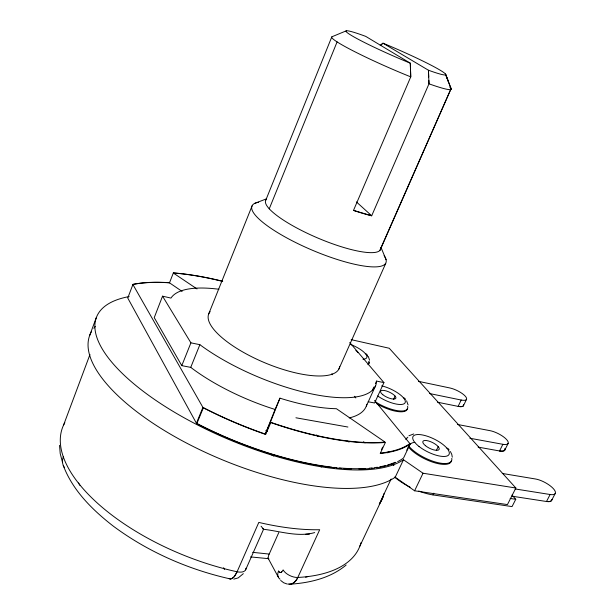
<?xml version="1.0" encoding="UTF-8"?>
<svg xmlns="http://www.w3.org/2000/svg" width="615" height="615" viewBox="0 0 615 615"><rect width="100%" height="100%" fill="white"/><g stroke="black" fill="none" stroke-linecap="round" stroke-linejoin="round"><path stroke-width="0.92" d="M278.164 576.847L268.002 557.997L268.801 554.938L278.779 532.582M89.621 335.613L96.286 317.671M63.568 425.103L89.967 354.517M218.94 289.258A111.384 37.092 22.6 0 0 170.985 298.083L162.544 296.176L154.242 317.624L181.786 365.641L190.742 367.378A110.746 38.983 22.6 0 0 275.089 409.459L265.288 434.059A170.117 60.232 22.5 0 1 202.919 407.422L132.886 284.468A170.117 60.232 22.5 0 1 169.494 282.831L182.125 291.418M169.494 282.831L173.369 272.891A170.547 58.74 22.6 0 1 222.668 281.263M270.392 422.205L279.956 398.166A111.061 38.045 22.6 0 0 336.397 408.706L385.021 442.054A170.609 58.779 22.6 0 1 270.392 422.205L265.288 434.059M181.786 365.641L190.911 342.839L162.544 296.176M208.708 313.904L252.065 205.948M190.742 367.378L199.875 344.684A111.384 37.092 22.6 0 0 312.282 394.069A111.384 37.092 22.6 0 0 376.557 381.085L383.937 382.607L374.612 403.002L368.154 401.749M265.903 199.906L331.777 36.938M269.239 208.839L337.097 41.889M331.931 467.154A169.463 62.138 22.5 0 1 196.423 423.251L202.919 407.422M428.855 80.404L428.986 83.817L371.691 215.78L353.502 210.392L410.751 76.867L410.297 63.184L365.733 36.385A54.42 3.867 23.6 0 0 351.411 35.439A54.42 3.867 23.6 0 0 410.297 63.184L410.751 76.867A65.159 5.235 23.6 0 1 331.954 36.769L346.307 30.819M275.089 409.459L279.956 398.166M63.276 465.486C72.708 490.593 92.581 510.058 113.352 526.186C147.954 551.863 188.282 569.49 230.248 578.923C233.969 578.769 235.622 574.61 237.09 571.773L258.807 522.412A162.106 68.173 22.2 0 0 319.685 529.73L297.806 577.462C296.23 581.152 292.548 585.311 288.104 583.981M380.846 248.475L451.087 88.614L379.77 250.559M245.623 569.828L263.581 529.223L261.075 526.225M338.865 369.062L385.743 263.351M372.275 390.502L373.828 387.081M375.388 383.652L376.557 381.085M366.309 406.069L375.657 385.567M393.477 399.535L395.084 396.068M381.446 449.734L382.638 447.174M391.155 478.962L379.278 504.1A162.337 67.527 22.2 0 0 384.029 493.538M359.906 546.043L383.145 496.682M406.753 450.195L409.874 443.592L374.581 400.457M395.214 477.225L403.478 459.759L423.035 473.227L515.87 488.018L507.437 504.592L414.602 490.793L395.214 477.225A170.693 65.275 22.4 0 1 200.682 450.149A170.693 65.275 22.4 0 1 91.343 331.862M414.602 490.793L423.035 473.227M436.535 450.088L438.203 446.636M418.507 381.354L449.811 387.95A12.315 3.813 25.8 0 1 465.101 395.991A12.315 3.813 25.8 0 1 461.188 400.034L458.144 406.377L437.519 402.225M463.418 405.785L466.454 399.489M418.73 491.016A35.931 13.791 26.4 0 0 432.998 494.914L433.829 493.207M457.406 424.45L490.032 430.669A13.161 4.274 26.9 0 1 506.406 439.356A13.161 4.274 26.9 0 1 502.87 444.307L499.557 450.964L478.116 447.113M504.846 449.996L508.151 443.392M245.923 568.237A10.955 5.689 23.4 0 1 237.09 571.773L234.361 576.501L231.548 578.792A18.05 6.396 -78.4 0 1 229.088 578.392L230.248 578.923M511.995 495.09L515.762 499.311L512.041 506.599L432.998 494.914M502.271 473.458L535.534 479A14.176 4.812 28.3 0 1 553.154 488.433A14.176 4.812 28.3 0 1 550.133 494.506L546.497 501.502L512.234 496.228M551.555 500.541L555.168 493.591M360.99 542.684A160.061 73.785 22 0 1 297.806 577.462C296.222 580.868 293.232 584.596 289.058 584.196M504.977 449.557L504.208 450.687L502.34 451.179L499.557 450.964A13.138 4.343 27 0 0 504.838 448.489M243.332 573.664L238.213 577.892L233.785 579.122M463.579 405.408L462.726 406.338L460.85 406.676L458.144 406.377A12.292 3.875 25.9 0 0 463.541 404.501M380.201 45.556L382.991 43.181A54.42 3.867 23.6 0 1 439.94 70.072A54.42 3.867 23.6 0 1 428.44 70.233L382.991 43.181L380.877 44.972M346.168 565.008C330.847 577.854 310.544 582.782 290.995 584.127M408.929 435.774L413.703 433.952M254.848 203.334L266.287 198.906M314.688 532.575C298.067 537.395 280.179 531.183 263.481 529.277M268.855 558.704L250.536 556.913M309.445 534.12L305.816 534.227M252.65 552.339L269.17 554.069M510.15 498.458L515.762 499.311M515.132 488.956L550.133 494.506M295.923 417.785L347.913 427.033M469.875 438.241L502.87 444.307M190.911 342.839L199.875 344.684M429.547 393.546L461.188 400.034M351.173 339.657L389.241 348.251L515.87 488.018M287.282 584.066L283.715 582.789L280.678 580.46M268.163 558.566L268.563 558.751L268.002 557.997M347.421 441.178L349.105 442.054M197.015 288.95L173.299 273.006A170.609 58.779 22.6 0 1 222.661 281.386M363.48 441.793L365.041 442.877M356.408 201.92L371.691 215.78A63.045 12.369 23.2 0 1 353.502 210.392M262.766 528.646L263.305 529.192M392.839 464.248L393.861 465.424A36.008 13.568 26.3 0 1 393.162 464.679M349.75 342.532L383.937 382.607M354.486 396.275L355.808 397.943M280.025 579.222A10.739 7.657 -32.6 0 1 278.526 571.081L279.002 571.765A6.727 3.221 -83.5 0 0 280.455 572.457A6.565 3.144 -83.5 0 0 281.716 571.896M368.285 356.408L369.561 360.19M406.592 400.788L408.083 404.954M450.403 451.541L451.779 454.408L452.286 457.16M196.423 423.251L127.759 298.037L132.971 284.353A170.055 60.185 22.5 0 1 169.563 282.716M223.606 567.73L224.444 569.436M381.054 247.553L386.097 259.714M448.466 81.795L445.468 74.023L450.956 88.391M445.729 74.576L451.195 88.991M62.507 462.365L60.216 453.601L59.54 445.352M428.716 77.006L428.44 70.233L428.986 83.817A65.159 5.235 23.6 0 0 449.826 87.192M339.703 366.563A70.694 23.485 22.7 0 1 263.812 362.358A70.694 23.485 22.7 0 1 210.146 311.644M380.839 247.438A62.484 14.183 23.1 0 1 318.086 238.151A62.484 14.183 23.1 0 1 266.649 199.068M384.098 255.632A72.755 17.135 23 0 1 312.251 250.174A72.755 17.135 23 0 1 258.638 202.243M395.145 462.288A169.463 62.138 22.5 0 1 387.45 465.04M385.651 465.524A169.463 62.138 22.5 0 1 379.939 466.785M377.41 467.223A169.463 62.138 22.5 0 1 374.789 467.6M372.075 467.93A169.463 62.138 22.5 0 1 369.277 468.2M365.425 468.469A169.463 62.138 22.5 0 1 339.48 467.93M336.689 467.669A169.463 62.138 22.5 0 1 333.845 467.369M409.874 443.592A170.117 60.232 22.5 0 1 380.87 453.04M366.863 404.255A110.746 38.983 22.6 0 1 349.212 417.923M397.636 461.627A169.44 62.161 22.5 0 0 403.578 457.975L410.22 443.93A170.094 60.255 22.6 0 1 380.224 453.509L385.382 442.423A170.593 58.802 22.6 0 1 270.792 422.59L265.68 434.444A170.094 60.255 22.6 0 1 203.327 407.807L196.831 423.635A169.44 62.161 22.5 0 0 251.151 447.397M396.022 462.395A169.44 62.161 22.5 0 1 388.303 465.24M387.45 465.486A169.44 62.161 22.5 0 1 376.426 467.784M374.681 468.023A169.44 62.161 22.5 0 1 371.068 468.43M369.208 468.599A169.44 62.161 22.5 0 1 358.937 469.06M351.303 468.984A169.44 62.161 22.5 0 1 344.046 468.615M341.24 468.415A169.44 62.161 22.5 0 1 336.589 467.992M334.76 467.8A169.44 62.161 22.5 0 1 252.035 447.712M308.492 576.401A143.618 67.788 21.9 0 1 305.594 577.216M79.873 485.32A143.618 67.788 21.9 0 1 78.535 482.952M271.276 454.593A143.618 67.788 21.9 0 1 273.767 456.076M297.806 577.462A10.647 5.358 25.2 0 1 283.115 569.897A6.458 3.09 -83.5 0 1 281.409 572.127A6.588 3.16 -83.5 0 1 280.14 572.442M237.09 571.773A160.061 73.785 22 0 1 64.836 422.659M265.811 430.577A160.061 73.785 22 0 1 267.51 431.446M319.846 465.801A160.061 73.785 22 0 1 321.307 467.046M279.264 572.019A6.842 3.283 -83.5 0 1 278.526 571.081M410.082 487.172A35.931 13.791 26.4 0 1 394.53 477.079M64.275 467.377A17.22 13.568 -21.9 0 1 63.307 456.814M365.333 353.61A4.336 3.421 -40.7 0 1 367.601 356.17M350.627 344.454A17.481 5.504 24 0 1 365.456 353.748A17.481 5.504 24 0 1 362.965 359.198M403.379 397.721A4.62 3.506 -40.9 0 1 405.493 399.412M381.7 385.851A18.688 6.265 24.9 0 1 402.702 396.983A18.688 6.265 24.9 0 1 399.735 404.486A18.688 6.265 24.9 0 1 377.702 395.96M451.771 458.36A25.123 9.064 26.2 0 1 435.543 462.05A25.123 9.064 26.2 0 1 408.791 446.098A5.051 3.721 -40.1 0 1 414.894 442.539M406.192 439.371A25.123 9.064 26.2 0 1 407.853 437.196M446.882 448.158A4.951 3.59 -41.1 0 1 449.058 449.873M355.831 350.458A7.864 2.475 24 0 1 357.892 352.587M451.425 460.673A25.115 9.079 26.2 0 1 433.514 462.418A25.115 9.079 26.2 0 1 408.383 446.951M406.023 439.587A25.115 9.079 26.2 0 1 406.823 438.518M316.594 434.951A102.198 42.281 22.3 0 1 317.963 436.466M387.804 452.894A36.008 13.568 26.3 0 1 388.342 451.464M403.478 459.759A171.516 62.907 22.5 0 1 174.445 412.211A171.516 62.907 22.5 0 1 129.135 296.576M93.788 328.264A170.693 65.275 22.4 0 1 95.34 326.496M407.391 408.429A23.324 7.926 24.9 0 1 376.657 403.671M407.607 406.315A23.332 7.91 24.9 0 1 398.174 410.774A23.332 7.91 24.9 0 1 375.619 401.995M368.654 361.658A21.825 6.965 24 0 1 368.147 364.733M369.215 361.743A21.832 6.957 24 0 1 368.031 364.326M332.1 374.773A7.811 2.652 24 0 1 331.962 373.666M551.847 499.541L551.201 500.933L549.356 501.609L546.497 501.502A14.145 4.889 28.3 0 0 551.847 499.541M419 446.444A20.118 7.18 26.2 0 0 449.012 454.493A20.118 7.18 26.2 0 0 425.034 435.558A20.118 7.18 26.2 0 0 419 446.444M425.434 445.675A9.056 3.229 26.2 0 0 439.072 449.527A9.056 3.229 26.2 0 0 428.57 440.993A9.056 3.229 26.2 0 0 425.434 445.675M382.776 394.692A8.41 2.821 24.9 0 0 395.683 398.512A8.41 2.821 24.9 0 0 386.22 390.94A8.41 2.821 24.9 0 0 382.776 394.692"/></g></svg>
